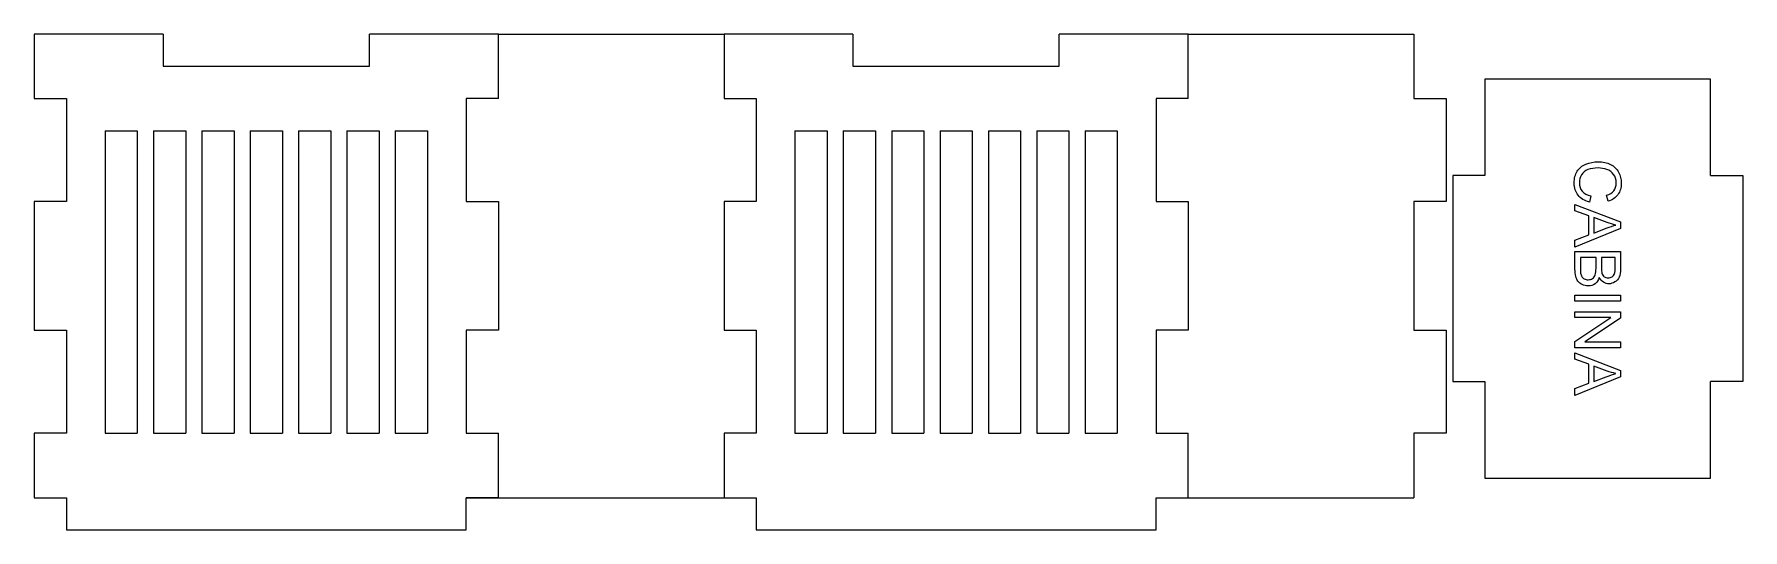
# Model space of a CAD drawing. Header units: millimetres. Extents: x -27 to 238, y 192 to 269.
import ezdxf

# ---------------------------------------------------------------- set-up
doc = ezdxf.new("R2010")
doc.units = ezdxf.units.MM
doc.layers.add('Livello_1', color=7, linetype='CONTINUOUS')

msp = doc.modelspace()

# ---------------------------------------------------------------- linework, layer by layer
at = {"layer": 'Livello_1', "color": 7}
for p, q in [((-6.761381, 268.998404), (-26.761394, 268.998404)), ((-26.761394, 268.998404), (-26.761394, 258.998424)), ((-6.761381, 268.998404), (-6.761381, 263.998414)), ((45.23861, 268.998404), (25.238597, 268.998404)), ((25.238597, 263.998414), (25.238597, 268.998404)), ((45.23861, 258.998424), (45.23861, 268.998404)), ((45.23861, 268.998404), (80.238619, 268.998404)), ((100.2386, 268.998404), (80.238619, 268.998404)), ((80.238619, 268.998404), (80.238619, 258.998424)), ((100.2386, 268.998404), (100.2386, 263.998414)), ((152.2386, 268.998404), (132.23861, 268.998404)), ((132.23861, 263.998414), (132.23861, 268.998404)), ((152.2386, 258.998424), (152.2386, 268.998404)), ((152.2386, 268.998404), (187.2386, 268.998404)), ((187.2386, 268.998404), (187.2386, 258.998424)), ((-6.761381, 263.998414), (25.238597, 263.998414)), ((100.2386, 263.998414), (132.23861, 263.998414)), ((198.253942, 262.022473), (198.253942, 247.02245)), ((233.253952, 262.022473), (198.253942, 262.022473)), ((233.253952, 247.02245), (233.253952, 262.022473)), ((-26.761394, 258.998424), (-21.761404, 258.998424)), ((-21.761404, 258.998424), (-21.761404, 242.998408)), ((45.23861, 258.998424), (40.23862, 258.998424)), ((40.23862, 258.998424), (40.23862, 242.998408)), ((80.238619, 258.998424), (85.238609, 258.998424)), ((85.238609, 258.998424), (85.238609, 242.998408)), ((152.2386, 258.998424), (147.23861, 258.998424)), ((147.23861, 258.998424), (147.23861, 242.998408)), ((187.2386, 258.998424), (192.23859, 258.998424)), ((192.23859, 258.998424), (192.23859, 242.998408)), ((-15.761395, 253.998407), (-15.761395, 206.998407)), ((-15.761395, 253.998407), (-10.761378, 253.998407)), ((-10.761378, 253.998407), (-10.761378, 206.998407)), ((-8.261383, 253.998407), (-8.261383, 206.998407)), ((-8.261383, 253.998407), (-3.261393, 253.998407)), ((-3.261393, 253.998407), (-3.261393, 206.998407)), ((-0.761398, 253.998407), (-0.761398, 206.998407)), ((-0.761398, 253.998407), (4.238618, 253.998407)), ((4.238618, 253.998407), (4.238618, 206.998407)), ((6.738613, 253.998407), (6.738613, 206.998407)), ((6.738613, 253.998407), (11.738603, 253.998407)), ((11.738603, 253.998407), (11.738603, 206.998407)), ((14.238598, 253.998407), (14.238598, 206.998407)), ((14.238598, 253.998407), (19.238614, 253.998407)), ((19.238614, 253.998407), (19.238614, 206.998407)), ((21.738609, 253.998407), (21.738609, 206.998407)), ((21.738609, 253.998407), (26.738599, 253.998407)), ((26.738599, 253.998407), (26.738599, 206.998407)), ((29.238621, 253.998407), (29.238621, 206.998407)), ((29.238621, 253.998407), (34.238611, 253.998407)), ((34.238611, 253.998407), (34.238611, 206.998407)), ((91.238618, 253.998407), (91.238618, 206.998407)), ((91.238618, 253.998407), (96.238608, 253.998407)), ((96.238608, 253.998407), (96.238608, 206.998407)), ((98.738603, 253.998407), (98.738603, 206.998407)), ((98.738603, 253.998407), (103.73862, 253.998407)), ((103.73862, 253.998407), (103.73862, 206.998407)), ((106.23861, 253.998407), (106.23861, 206.998407)), ((106.23861, 253.998407), (111.2386, 253.998407)), ((111.2386, 253.998407), (111.2386, 206.998407)), ((113.7386, 253.998407), (113.7386, 206.998407)), ((113.7386, 253.998407), (118.73862, 253.998407)), ((118.73862, 253.998407), (118.73862, 206.998407)), ((121.23861, 253.998407), (121.23861, 206.998407)), ((121.23861, 253.998407), (126.2386, 253.998407)), ((126.2386, 253.998407), (126.2386, 206.998407)), ((128.7386, 253.998407), (128.7386, 206.998407)), ((128.7386, 253.998407), (133.73861, 253.998407)), ((133.73861, 253.998407), (133.73861, 206.998407)), ((136.23861, 253.998407), (136.23861, 206.998407)), ((136.23861, 253.998407), (141.2386, 253.998407)), ((141.2386, 253.998407), (141.2386, 206.998407)), ((198.253942, 247.02245), (193.253952, 247.02245)), ((193.253952, 247.02245), (193.253952, 215.022472)), ((233.253952, 247.02245), (238.253942, 247.02245)), ((238.253942, 247.02245), (238.253942, 215.022472)), ((214.69768, 243.856825), (214.46134, 242.921135)), ((214.69768, 243.856825), (214.69768, 243.856825)), ((217.3504, 243.041715), (217.13336, 243.962935)), ((-21.761404, 242.998408), (-26.761394, 242.998408)), ((-26.761394, 242.998408), (-26.761394, 222.998422)), ((40.23862, 242.998408), (45.23861, 242.998408)), ((45.23861, 242.998408), (45.23861, 222.998422)), ((85.238609, 242.998408), (80.238619, 242.998408)), ((80.238619, 242.998408), (80.238619, 222.998422)), ((147.23861, 242.998408), (152.2386, 242.998408)), ((152.2386, 242.998408), (152.2386, 222.998422)), ((192.23859, 242.998408), (187.2386, 242.998408)), ((187.2386, 242.998408), (187.2386, 222.998422)), ((212.21859, 242.544935), (219.2893, 239.829515)), ((212.21859, 241.551375), (212.21859, 242.544935)), ((214.36006, 240.774845), (212.21859, 241.551375)), ((219.2893, 238.821475), (212.21859, 235.927605)), ((214.36006, 237.818265), (214.36006, 240.774845)), ((215.12211, 240.504755), (215.12211, 238.107655)), ((217.19606, 239.728225), (215.12211, 240.504755)), ((215.12211, 238.107655), (217.0803, 238.845595)), ((219.2893, 239.829515), (219.2893, 238.821475)), ((212.21859, 236.993515), (214.36006, 237.818265)), ((212.21859, 235.927605), (212.21859, 236.993515)), ((212.21859, 235.218605), (219.2893, 235.218605)), ((212.21859, 232.522475), (212.21859, 235.218605)), ((213.05299, 234.282915), (213.05299, 232.522475)), ((215.48388, 234.282915), (213.05299, 234.282915)), ((215.48388, 232.647875), (215.48388, 234.282915)), ((216.31825, 234.282915), (216.31825, 232.753985)), ((218.4549, 234.282915), (216.31825, 234.282915)), ((218.4549, 232.869735), (218.4549, 234.282915)), ((219.2893, 235.218605), (219.2893, 232.565875)), ((212.21859, 228.432455), (219.2893, 228.432455)), ((212.21859, 227.496775), (212.21859, 228.432455)), ((219.2893, 228.432455), (219.2893, 227.496775)), ((219.2893, 227.496775), (212.21859, 227.496775)), ((212.21859, 225.856905), (219.2893, 225.856905)), ((212.21859, 224.959805), (212.21859, 225.856905)), ((219.2893, 225.856905), (219.2893, 224.897105)), ((-26.761394, 222.998422), (-21.761404, 222.998422)), ((-21.761404, 222.998422), (-21.761404, 206.998407)), ((45.23861, 222.998422), (40.23862, 222.998422)), ((40.23862, 222.998422), (40.23862, 206.998407)), ((80.238619, 222.998422), (85.238609, 222.998422)), ((85.238609, 222.998422), (85.238609, 206.998407)), ((152.2386, 222.998422), (147.23861, 222.998422)), ((147.23861, 222.998422), (147.23861, 206.998407)), ((187.2386, 222.998422), (192.23859, 222.998422)), ((192.23859, 222.998422), (192.23859, 206.998407)), ((212.21859, 221.245995), (217.77483, 224.959805)), ((217.77483, 224.959805), (212.21859, 224.959805)), ((219.2893, 224.897105), (213.73787, 221.183295)), ((212.21859, 220.286195), (212.21859, 221.245995)), ((219.2893, 220.286195), (212.21859, 220.286195)), ((213.73787, 221.183295), (219.2893, 221.183295)), ((219.2893, 221.183295), (219.2893, 220.286195)), ((212.21859, 219.490375), (219.2893, 216.774946)), ((212.21859, 218.496795), (212.21859, 219.490375)), ((214.36006, 217.720276), (212.21859, 218.496795)), ((214.36006, 214.763696), (214.36006, 217.720276)), ((215.12211, 217.450176), (215.12211, 215.053086)), ((217.19606, 216.673656), (215.12211, 217.450176)), ((193.253952, 215.022472), (198.253942, 215.022472)), ((198.253942, 215.022472), (198.253942, 200.022476)), ((219.2893, 215.766906), (212.21859, 212.873026)), ((212.21859, 213.938946), (214.36006, 214.763696)), ((215.12211, 215.053086), (217.0803, 215.791026)), ((219.2893, 216.774946), (219.2893, 215.766906)), ((238.253942, 215.022472), (233.253952, 215.022472)), ((233.253952, 200.022476), (233.253952, 215.022472)), ((212.21859, 212.873026), (212.21859, 213.938946)), ((-21.761404, 206.998407), (-26.761394, 206.998407)), ((-26.761394, 206.998407), (-26.761394, 196.99843)), ((-15.761395, 206.998407), (-10.761378, 206.998407)), ((-8.261383, 206.998407), (-3.261393, 206.998407)), ((-0.761398, 206.998407), (4.238618, 206.998407)), ((6.738613, 206.998407), (11.738603, 206.998407)), ((14.238598, 206.998407), (19.238614, 206.998407)), ((21.738609, 206.998407), (26.738599, 206.998407)), ((29.238621, 206.998407), (34.238611, 206.998407)), ((40.23862, 206.998407), (45.23861, 206.998407)), ((45.23861, 196.99843), (45.23861, 206.998407)), ((80.238619, 206.998407), (80.238619, 196.99843)), ((85.238609, 206.998407), (80.238619, 206.998407)), ((91.238618, 206.998407), (96.238608, 206.998407)), ((98.738603, 206.998407), (103.73862, 206.998407)), ((106.23861, 206.998407), (111.2386, 206.998407)), ((113.7386, 206.998407), (118.73862, 206.998407)), ((121.23861, 206.998407), (126.2386, 206.998407)), ((128.7386, 206.998407), (133.73861, 206.998407)), ((136.23861, 206.998407), (141.2386, 206.998407)), ((147.23861, 206.998407), (152.2386, 206.998407)), ((152.2386, 196.99843), (152.2386, 206.998407)), ((187.2386, 206.998407), (187.2386, 196.99843)), ((192.23859, 206.998407), (187.2386, 206.998407)), ((198.253942, 200.022476), (233.253952, 200.022476)), ((-26.761394, 196.99843), (-21.761404, 196.99843)), ((-21.761404, 196.99843), (-21.761404, 191.99841)), ((40.23862, 191.99841), (40.23862, 196.99843)), ((40.23862, 196.99843), (45.23861, 196.99843)), ((45.23861, 196.99843), (40.23862, 196.99843)), ((45.23861, 196.99843), (80.238619, 196.99843)), ((80.238619, 196.99843), (85.238609, 196.99843)), ((85.238609, 196.99843), (85.238609, 191.99841)), ((147.23861, 191.99841), (147.23861, 196.99843)), ((147.23861, 196.99843), (152.2386, 196.99843)), ((152.2386, 196.99843), (187.2386, 196.99843)), ((-21.761404, 191.99841), (40.23862, 191.99841)), ((85.238609, 191.99841), (147.23861, 191.99841))]:
    msp.add_line(p, q, dxfattribs=at)
for points in [[(213.91151, 248.800535), (214.49993, 249.048122), (215.13176, 249.171915), (215.807, 249.171915)], [(215.807, 249.171915), (216.543327, 249.171915), (217.1848, 249.032045), (217.73142, 248.752305)], [(212.09801, 245.848775), (212.09801, 246.610835), (212.25235, 247.231412), (212.56103, 247.710505)], [(212.56103, 247.710505), (212.872923, 248.186392), (213.323083, 248.549735), (213.91151, 248.800535)], [(213.23144, 247.126905), (213.00958, 246.757132), (212.89865, 246.356812), (212.89865, 245.925945)], [(214.23466, 247.946845), (213.787713, 247.769992), (213.453307, 247.496678), (213.23144, 247.126905)], [(215.81182, 248.207295), (215.210533, 248.207295), (214.684813, 248.120478), (214.23466, 247.946845)], [(217.16712, 247.985425), (216.72982, 248.133338), (216.278053, 248.207295), (215.81182, 248.207295)], [(218.21856, 247.218545), (217.958113, 247.581892), (217.607633, 247.837518), (217.16712, 247.985425)], [(217.73142, 248.752305), (218.28126, 248.469345), (218.69766, 248.069025), (218.98062, 247.551345)], [(218.60923, 245.853605), (218.60923, 246.397012), (218.479007, 246.851992), (218.21856, 247.218545)], [(218.98062, 247.551345), (219.266787, 247.030445), (219.40987, 246.458102), (219.40987, 245.834315)], [(212.7009, 243.982225), (212.298973, 244.490265), (212.09801, 245.112448), (212.09801, 245.848775)], [(214.46134, 242.921135), (213.692853, 243.117282), (213.10604, 243.470978), (212.7009, 243.982225)], [(212.89865, 245.925945), (212.89865, 245.401832), (213.049773, 244.958105), (213.35202, 244.594765)], [(213.35202, 244.594765), (213.654273, 244.231425), (214.102827, 243.985445), (214.69768, 243.856825)], [(217.13336, 243.962935), (217.647827, 244.126922), (218.022423, 244.364862), (218.25715, 244.676755)], [(218.86968, 244.049755), (218.509553, 243.567442), (218.003127, 243.231428), (217.3504, 243.041715)], [(218.25715, 244.676755), (218.49187, 244.988655), (218.60923, 245.380938), (218.60923, 245.853605)], [(219.40987, 245.834315), (219.40987, 245.126922), (219.229807, 244.532068), (218.86968, 244.049755)], [(217.0803, 238.845595), (217.675153, 239.070675), (218.163897, 239.237878), (218.54653, 239.347205)], [(218.54653, 239.347205), (218.093157, 239.437232), (217.643, 239.564238), (217.19606, 239.728225)], [(212.33434, 231.384215), (212.257173, 231.692895), (212.21859, 232.072315), (212.21859, 232.522475)], [(212.68643, 230.607685), (212.53209, 230.813472), (212.414727, 231.072315), (212.33434, 231.384215)], [(213.34238, 230.091615), (213.05942, 230.229875), (212.84077, 230.401898), (212.68643, 230.607685)], [(213.05299, 232.522475), (213.05299, 232.220222), (213.064257, 232.008002), (213.08679, 231.885815)], [(213.08679, 231.885815), (213.12539, 231.670382), (213.189697, 231.490318), (213.27971, 231.345625)], [(213.27971, 231.345625), (213.369743, 231.200932), (213.49997, 231.081962), (213.67039, 230.988715)], [(213.67039, 230.988715), (213.844023, 230.895468), (214.043377, 230.848845), (214.26845, 230.848845)], [(214.26845, 230.848845), (214.532117, 230.848845), (214.760413, 230.916368), (214.95334, 231.051415)], [(214.95334, 231.051415), (215.14948, 231.186462), (215.286137, 231.374565), (215.36331, 231.615725)], [(215.98063, 231.210575), (215.85523, 230.782928), (215.641403, 230.454958), (215.33915, 230.226665)], [(215.36331, 231.615725), (215.44369, 231.853665), (215.48388, 232.197715), (215.48388, 232.647875)], [(216.62693, 230.467815), (216.36005, 230.631802), (216.144617, 230.879388), (215.98063, 231.210575)], [(216.31825, 232.753985), (216.31825, 232.339192), (216.345583, 232.041765), (216.40025, 231.861705)], [(216.40025, 231.861705), (216.47099, 231.623765), (216.588353, 231.445308), (216.75234, 231.326335)], [(216.75234, 231.326335), (216.916327, 231.204148), (217.122113, 231.143055), (217.3697, 231.143055)], [(217.3697, 231.143055), (217.604427, 231.143055), (217.810213, 231.199325), (217.98706, 231.311865)], [(217.98706, 231.311865), (218.16712, 231.424405), (218.289307, 231.585175), (218.35362, 231.794175)], [(218.35362, 231.794175), (218.42114, 232.003182), (218.4549, 232.361702), (218.4549, 232.869735)], [(219.07225, 231.268455), (218.930777, 230.940482), (218.710523, 230.684855), (218.41149, 230.501575)], [(219.2893, 232.565875), (219.2893, 232.025688), (219.21695, 231.593215), (219.07225, 231.268455)], [(214.26842, 229.879395), (213.937227, 229.879395), (213.628547, 229.950135), (213.34238, 230.091615)], [(215.33915, 230.226665), (215.036903, 229.995152), (214.679993, 229.879395), (214.26842, 229.879395)], [(217.48062, 230.221835), (217.178373, 230.221835), (216.89381, 230.303828), (216.62693, 230.467815)], [(218.41149, 230.501575), (218.11567, 230.315082), (217.80538, 230.221835), (217.48062, 230.221835)], [(217.0803, 215.791026), (217.675153, 216.016106), (218.163897, 216.183306), (218.54653, 216.292626)], [(218.54653, 216.292626), (218.093157, 216.382659), (217.643, 216.509669), (217.19606, 216.673656)]]:
    msp.add_open_spline(points, degree=3, dxfattribs=at)

doc.saveas('drawing.dxf')
